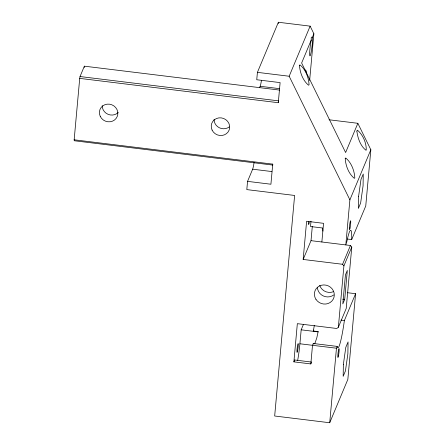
<?xml version="1.0" encoding="UTF-8"?>
<svg xmlns="http://www.w3.org/2000/svg" width="445" height="445" viewBox="0 0 445 445"><rect width="100%" height="100%" fill="white"/><g stroke="black" fill="none" stroke-linecap="round" stroke-linejoin="round"><path stroke-width="0.67" d="M74.159 139.797L272.735 164.127L272.796 165.073L74.22 140.742L74.159 139.797L79.716 78.381L80.028 76.534L84.366 66.171L279.505 90.079M84.239 67.551L84.366 66.171M254.067 162.531A9.901 0.934 -83 0 1 252.643 169.2L247.554 181.365L246.808 189.603L294.623 195.461L274.671 416.003L329.717 422.75L347.845 379.407L355.599 293.706L347.384 292.699M309.637 80.534L313.87 33.753L310.132 26.144L278.375 22.25L257.416 72.351L256.748 79.75L280.111 82.609L278.292 102.712L79.716 78.381M278.247 23.63L278.375 22.25M272.735 164.127L270.916 184.23L247.554 181.365M311.344 362.686L310.827 363.932L293.889 361.857L297.343 323.66L336.77 328.488L338.356 327.275L346.216 308.485L351.772 247.07L350.438 245.495L311.016 240.662L303.156 259.452L342.578 264.28L343.913 265.854L338.356 327.275M303.156 259.452L306.611 221.254L323.548 223.329L321.863 241.985M297.649 360.467A19.207 1.813 -83 0 0 299.913 343.779L301.176 329.823L303.434 324.416M310.999 221.21L310.521 226.527L322.642 228.012L322.898 231.127M311.016 240.662L312.295 226.511M314.32 325.451L313.291 331.308L313.825 330.034M310.827 363.932L312.512 345.276L313.263 343.484L337.21 346.416L337.31 347.017A33.492 3.165 -83 0 0 344.386 320.511L355.599 293.706M313.319 331.019L318.136 331.608L318.114 331.898L301.176 329.823M329.717 422.75L336.459 348.213L337.21 346.416M370.841 149.748L349.887 199.844L345.81 244.917L346.855 241.574A33.492 3.165 -83 0 1 351.711 239.549L365.751 205.985L370.841 149.748L357.852 123.304L329.005 119.766M344.691 299.424L347.317 270.415L345.431 274.921L342.806 303.929L344.691 299.424L342.683 299.179M278.292 102.712L278.603 100.865L80.028 76.534M318.136 331.608L316.846 337.705L314.704 343.935M312.407 37.347L311.723 37.091L311.25 37.508L311.205 40.228A9.456 0.896 -83 0 0 309.664 54.474A9.456 0.896 -83 0 0 311.511 50.057A9.456 0.896 -83 0 0 312.407 37.347L313.87 33.753M259.58 87.637L260.141 86.285A9.901 0.934 -83 0 0 261.476 80.234M349.887 199.844L289.172 76.24L310.132 26.144M311.25 40.028L301.638 62.995L345.62 152.54L357.852 123.304M293.889 361.857L294.668 359.994L311.606 362.069M342.578 264.28L350.438 245.495M343.913 265.854L351.772 247.07M257.416 72.351L289.172 76.24M260.141 86.285L279.382 88.644M252.643 169.2L271.878 171.559M347.606 239.048L351.711 239.549M340.965 320.089L344.386 320.511M299.913 343.779L336.459 348.213M313.263 343.484L313.363 344.085M309.314 222.111A4.433 0.417 -83 0 1 308.613 224.491A4.433 0.417 -83 0 1 308.619 221.454M294.596 361.346A19.207 1.813 -83 0 1 294.668 359.994M229.236 126.931A9.312 8.783 22.7 0 1 219.307 127.748A9.312 8.783 22.7 0 1 214.062 119.366M118.259 112.457A9.312 8.783 22.7 0 1 108.013 114.298A9.312 8.783 22.7 0 1 102.216 105.66M333.433 291.692A10.046 9.484 22.7 0 1 319.71 285.367M333.744 294.94A10.046 9.484 22.7 0 1 323.326 295.964A10.046 9.484 22.7 0 1 317.374 287.398M305.276 70.071A33.987 3.21 -83 0 1 306.466 73.737M343.356 364.544L343.173 376.348L345.437 370.941L347.879 353.731L348.062 341.927L345.798 347.334L343.356 364.544M358.553 196.623L358.37 208.421L360.634 203.02L363.076 185.81L363.259 174.006L360.995 179.413L358.553 196.623M356.862 131.075C357.68 137.939 360.4 145.971 365.946 150.254L366.224 150.132C366.58 143.129 362.875 134.646 357.452 130.196L356.862 131.075M299.491 65.293C299.819 72.44 302.984 80.729 308.596 85.24L309.08 84.817C308.747 77.669 305.587 69.381 299.969 64.87L299.491 65.293M345.22 158.398C345.554 165.546 348.713 173.834 354.331 178.345L354.81 177.922C354.481 170.774 351.316 162.486 345.704 157.975L345.22 158.398M350.02 228.062A4.433 0.417 -83 0 0 350.677 220.809A4.433 0.417 -83 0 0 349.497 226.466A4.433 0.417 -83 0 0 350.02 228.062M338.45 355.922A4.433 0.417 -83 0 0 339.107 348.669A4.433 0.417 -83 0 0 337.927 354.326A4.433 0.417 -83 0 0 338.45 355.922M297.566 350.916A4.433 0.417 -83 0 0 298.222 343.662A4.433 0.417 -83 0 0 297.049 349.314A4.433 0.417 -83 0 0 297.566 350.916M212.104 130.096A9.312 8.783 22.7 0 0 228.035 132.048A9.312 8.783 22.7 0 0 221.26 117.88A9.312 8.783 22.7 0 0 212.104 130.096M100.259 116.39A9.312 8.783 22.7 0 0 116.189 118.342A9.312 8.783 22.7 0 0 109.414 104.175A9.312 8.783 22.7 0 0 100.259 116.39M315.944 299.318A10.046 9.484 22.7 0 0 333.188 299.262A10.046 9.484 22.7 0 0 323.899 284.939A10.046 9.484 22.7 0 0 315.944 299.318"/></g></svg>
